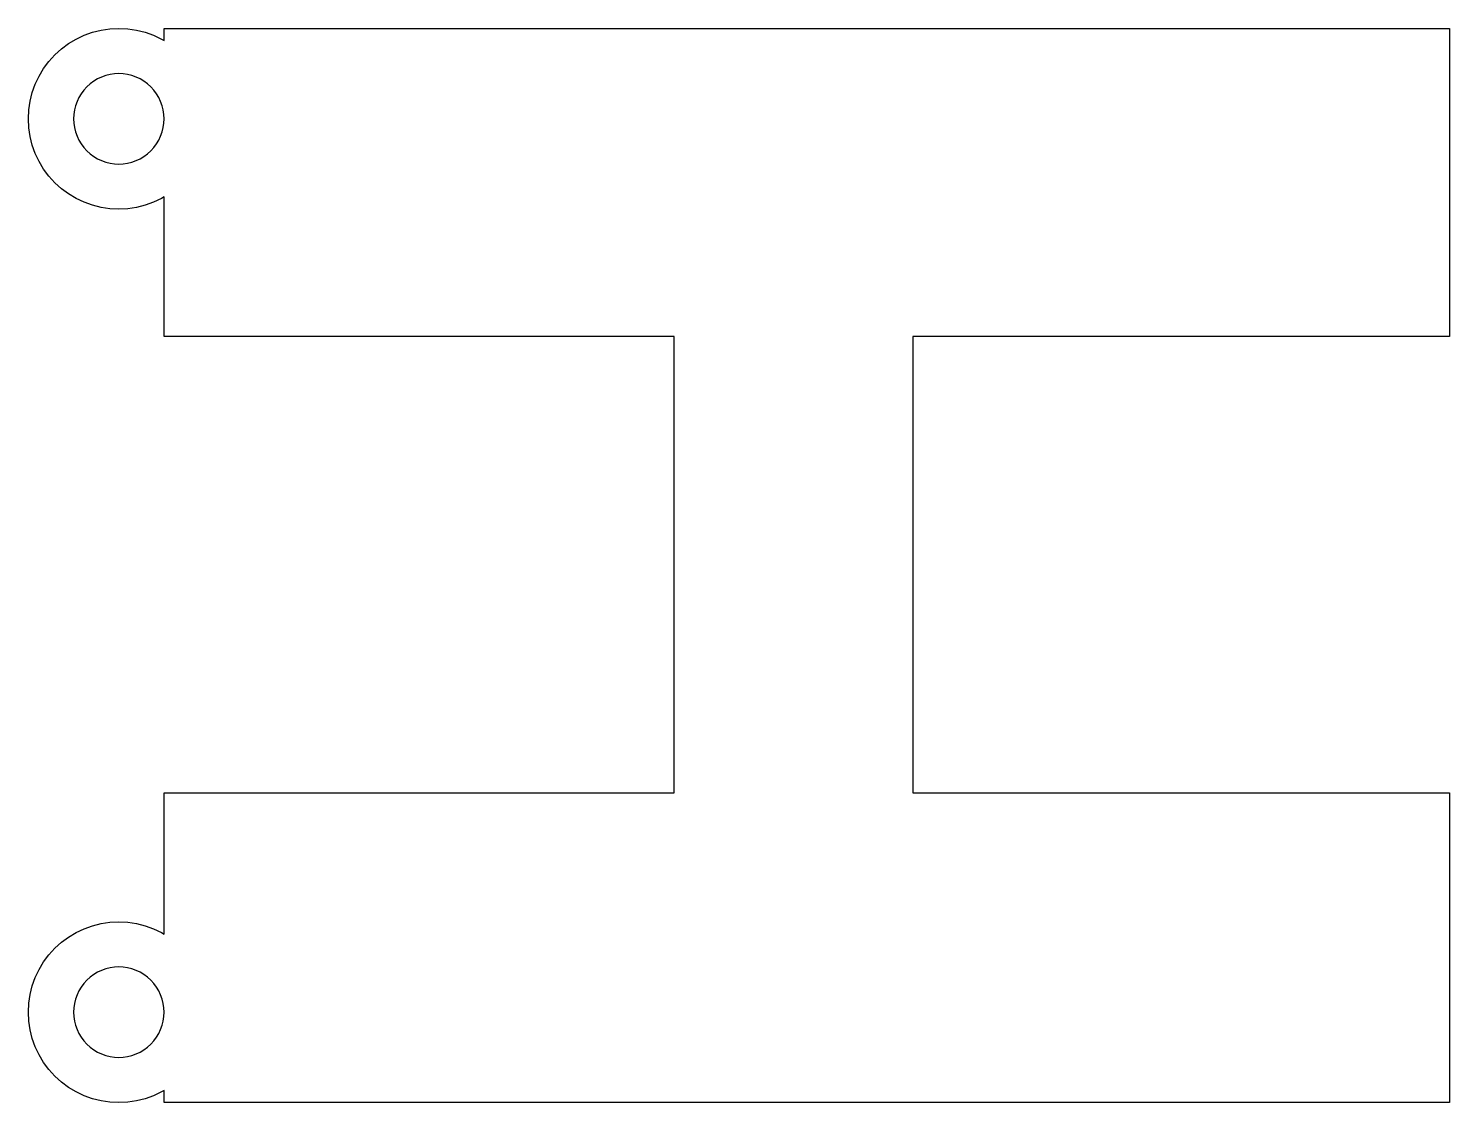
# Model space of a CAD drawing. Header units: millimetres. Extents: x -11.5 to 82.8, y 11.5 to 82.8.
import ezdxf

# ---------------------------------------------------------------- set-up
doc = ezdxf.new("R2010")
doc.units = ezdxf.units.MM

msp = doc.modelspace()

# ---------------------------------------------------------------- linework, layer by layer
at = {"color": 0}
for points in [[(31.355, 32.065), (31.355, 62.355), (-2.505, 62.355), (-2.505, 71.616), (-2.677, 71.513), (-3.209, 71.262), (-3.763, 71.063), (-4.334, 70.92), (-4.917, 70.834), (-5.505, 70.805), (-6.093, 70.834), (-6.676, 70.92), (-7.247, 71.063), (-7.801, 71.262), (-8.333, 71.513), (-8.838, 71.816), (-9.311, 72.167), (-9.748, 72.562), (-10.143, 72.999), (-10.494, 73.472), (-10.797, 73.977), (-11.048, 74.509), (-11.247, 75.063), (-11.39, 75.634), (-11.476, 76.217), (-11.505, 76.805), (-11.476, 77.393), (-11.39, 77.976), (-11.247, 78.547), (-11.048, 79.101), (-10.797, 79.633), (-10.494, 80.138), (-10.143, 80.611), (-9.748, 81.048), (-9.311, 81.443), (-8.838, 81.794), (-8.333, 82.097), (-7.801, 82.348), (-7.247, 82.547), (-6.676, 82.69), (-6.093, 82.776), (-5.505, 82.805), (-4.917, 82.776), (-4.334, 82.69), (-3.763, 82.547), (-3.209, 82.348), (-2.677, 82.097), (-2.505, 81.994), (-2.505, 82.805), (82.805, 82.805), (82.805, 62.355), (47.185, 62.355), (47.185, 32.065), (82.805, 32.065), (82.805, 11.505), (-2.505, 11.505), (-2.505, 12.316), (-2.677, 12.213), (-3.209, 11.962), (-3.763, 11.763), (-4.334, 11.62), (-4.917, 11.534), (-5.505, 11.505), (-6.093, 11.534), (-6.676, 11.62), (-7.247, 11.763), (-7.801, 11.962), (-8.333, 12.213), (-8.838, 12.516), (-9.311, 12.867), (-9.748, 13.262), (-10.143, 13.699), (-10.494, 14.172), (-10.797, 14.677), (-11.048, 15.209), (-11.247, 15.763), (-11.39, 16.334), (-11.476, 16.917), (-11.505, 17.505), (-11.476, 18.093), (-11.39, 18.676), (-11.247, 19.247), (-11.048, 19.801), (-10.797, 20.333), (-10.494, 20.838), (-10.143, 21.311), (-9.748, 21.748), (-9.311, 22.143), (-8.838, 22.494), (-8.333, 22.797), (-7.801, 23.048), (-7.247, 23.247), (-6.676, 23.39), (-6.093, 23.476), (-5.505, 23.505), (-4.917, 23.476), (-4.334, 23.39), (-3.763, 23.247), (-3.209, 23.048), (-2.677, 22.797), (-2.505, 22.694), (-2.505, 32.065), (31.355, 32.065)], [(-6.09, 79.747), (-6.376, 79.676), (-6.653, 79.577), (-6.919, 79.451), (-7.172, 79.299), (-7.408, 79.124), (-7.626, 78.926), (-7.824, 78.708), (-7.999, 78.472), (-8.151, 78.219), (-8.277, 77.953), (-8.376, 77.676), (-8.447, 77.39), (-8.491, 77.099), (-8.505, 76.805), (-8.491, 76.511), (-8.447, 76.22), (-8.376, 75.934), (-8.277, 75.657), (-8.151, 75.391), (-7.999, 75.138), (-7.824, 74.902), (-7.626, 74.684), (-7.408, 74.486), (-7.172, 74.311), (-6.919, 74.159), (-6.653, 74.033), (-6.376, 73.934), (-6.09, 73.863), (-5.799, 73.819), (-5.505, 73.805), (-5.211, 73.819), (-4.92, 73.863), (-4.634, 73.934), (-4.357, 74.033), (-4.091, 74.159), (-3.838, 74.311), (-3.602, 74.486), (-3.384, 74.684), (-3.186, 74.902), (-3.011, 75.138), (-2.859, 75.391), (-2.733, 75.657), (-2.634, 75.934), (-2.563, 76.22), (-2.519, 76.511), (-2.505, 76.805), (-2.519, 77.099), (-2.563, 77.39), (-2.634, 77.676), (-2.733, 77.953), (-2.859, 78.219), (-3.011, 78.472), (-3.186, 78.708), (-3.384, 78.926), (-3.602, 79.124), (-3.838, 79.299), (-4.091, 79.451), (-4.357, 79.577), (-4.634, 79.676), (-4.92, 79.747), (-5.211, 79.791), (-5.505, 79.805), (-5.799, 79.791), (-6.09, 79.747)], [(-6.376, 20.376), (-6.653, 20.277), (-6.919, 20.151), (-7.172, 19.999), (-7.408, 19.824), (-7.626, 19.626), (-7.824, 19.408), (-7.999, 19.172), (-8.151, 18.919), (-8.277, 18.653), (-8.376, 18.376), (-8.447, 18.09), (-8.491, 17.799), (-8.505, 17.505), (-8.491, 17.211), (-8.447, 16.92), (-8.376, 16.634), (-8.277, 16.357), (-8.151, 16.091), (-7.999, 15.838), (-7.824, 15.602), (-7.626, 15.384), (-7.408, 15.186), (-7.172, 15.011), (-6.919, 14.859), (-6.653, 14.733), (-6.376, 14.634), (-6.09, 14.563), (-5.799, 14.519), (-5.505, 14.505), (-5.211, 14.519), (-4.92, 14.563), (-4.634, 14.634), (-4.357, 14.733), (-4.091, 14.859), (-3.838, 15.011), (-3.602, 15.186), (-3.384, 15.384), (-3.186, 15.602), (-3.011, 15.838), (-2.859, 16.091), (-2.733, 16.357), (-2.634, 16.634), (-2.563, 16.92), (-2.519, 17.211), (-2.505, 17.505), (-2.519, 17.799), (-2.563, 18.09), (-2.634, 18.376), (-2.733, 18.653), (-2.859, 18.919), (-3.011, 19.172), (-3.186, 19.408), (-3.384, 19.626), (-3.602, 19.824), (-3.838, 19.999), (-4.091, 20.151), (-4.357, 20.277), (-4.634, 20.376), (-4.92, 20.447), (-5.211, 20.491), (-5.505, 20.505), (-5.799, 20.491), (-6.09, 20.447), (-6.376, 20.376)]]:
    msp.add_lwpolyline(points, dxfattribs=at)

doc.saveas('drawing.dxf')
